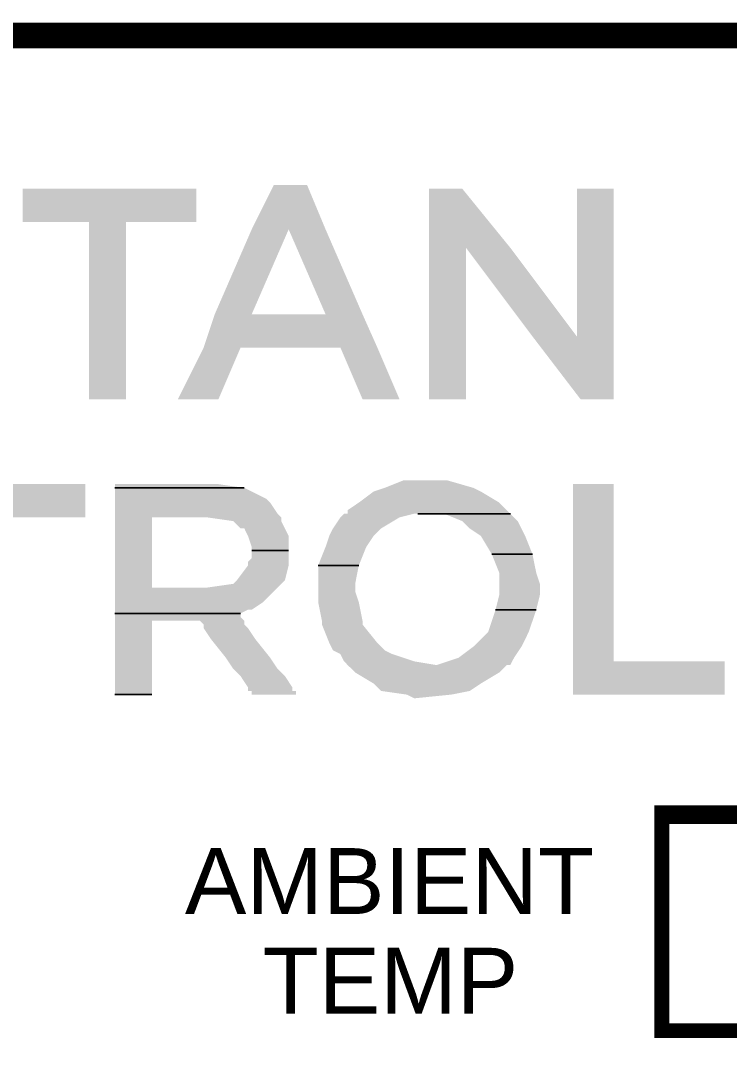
# Model space of a CAD drawing. Extents: x 4695 to 5539, y 0 to 536.
# Drawn here: x 4793.69 to 4809.92, y 476.58 to 500.37 of the extents above; entities that cross this region are included whole.
import ezdxf

# ---------------------------------------------------------------- set-up
doc = ezdxf.new("R2010")
doc.units = 0
doc.header["$LTSCALE"] = 10
doc.header["$MEASUREMENT"] = 0
doc.layers.add('G02-1-PRDXXXX-E-MRIO-01-P01-01$0$ANNOTATION', color=7, linetype='Continuous')
doc.styles.add('G02-1-PRDXXXX-E-MRIO-01-P01-01$0$PDF ArialMT', font='arial.ttf')

# ---------------------------------------------------------------- blocks, each defined once
blk = doc.blocks.new('G02-1-PRDXXXX-E-MRIO-01-P01-01$0$DV-54809-ZX-210-002')
at = {"layer": 'G02-1-PRDXXXX-E-MRIO-01-P01-01$0$ANNOTATION', "transparency": 33554559}
h = blk.add_hatch(color=256, dxfattribs=at)
h.paths.add_polyline_path([(104.824, 488.218), (103.977, 488.218), (104.824, 488.218)], flags=0)
h.paths.add_polyline_path([(104.824, 488.218), (103.977, 488.218), (104.824, 488.218)], flags=0)
h.paths.add_polyline_path([(104.824, 488.218), (103.977, 488.218), (104.824, 488.218)], flags=0)
h.paths.add_polyline_path([(104.824, 488.218), (103.977, 488.218), (104.824, 488.218)], flags=0)
at = {"layer": 'G02-1-PRDXXXX-E-MRIO-01-P01-01$0$ANNOTATION', "lineweight": 0}
for points in [[(43.31, 401.217, 0.593, 0.593, 0), (142.249, 401.217, 0.677, 0.677, 0), (142.249, 500.03, 0.593, 0.593, 0), (43.31, 500.03, 0.593, 0.593, 0)], [(113.376, 477.21, 0.339, 0.339, 0), (138.565, 477.21, 0.423, 0.423, 0), (138.565, 482.164, 0.423, 0.423, 0), (113.376, 482.164, 0.339, 0.339, 0)]]:
    blk.add_lwpolyline(points, format="xyseb", close=True, dxfattribs=at)
for points in [[(103.808, 489.657), (100.844, 489.657), (103.808, 489.657)], [(109.904, 489.065), (107.787, 489.065), (109.904, 489.065)], [(104.824, 488.218), (103.977, 488.218), (104.824, 488.218)], [(110.412, 488.133), (109.481, 488.133), (110.412, 488.133)], [(106.432, 487.879), (105.501, 487.879), (106.432, 487.879)], [(103.723, 486.778), (100.844, 486.778), (103.723, 486.778)], [(110.497, 486.863), (109.565, 486.863), (110.497, 486.863)], [(101.691, 484.916), (100.844, 484.916), (101.691, 484.916)]]:
    blk.add_lwpolyline(points, dxfattribs=at)
at = {"layer": 'G02-1-PRDXXXX-E-MRIO-01-P01-01$0$ANNOTATION', "transparency": 33554559}
for points in [[(102.707, 496.516), (98.727, 496.516), (102.707, 495.754)], [(98.727, 496.516), (102.707, 495.754), (98.727, 495.754)], [(104.485, 496.6), (105.67, 495.584), (103.977, 495.584)], [(105.247, 496.6), (104.485, 496.6), (105.67, 495.584)], [(108.803, 496.516), (108.041, 496.516), (109.904, 495.161)], [(108.041, 496.516), (109.904, 495.161), (108.041, 495.161)], [(112.275, 496.516), (111.428, 496.516), (112.275, 495.161)], [(111.428, 496.516), (112.275, 495.161), (111.428, 495.161)], [(101.098, 495.754), (100.251, 495.754), (101.098, 491.689)], [(100.251, 495.754), (101.098, 491.689), (100.251, 491.689)], [(103.977, 495.584), (103.977, 493.637), (103.13, 493.637)], [(104.824, 495.584), (103.977, 495.584), (103.977, 493.637)], [(105.67, 495.584), (104.824, 495.584), (106.517, 493.637)], [(104.824, 495.584), (106.517, 493.637), (105.67, 493.637)], [(108.888, 495.161), (108.041, 495.161), (108.888, 493.129)], [(108.041, 495.161), (108.888, 493.129), (108.041, 493.129)], [(109.904, 495.161), (108.888, 495.161), (111.428, 493.129)], [(108.888, 495.161), (111.428, 493.129), (110.412, 493.129)], [(112.275, 495.161), (111.428, 495.161), (112.275, 493.129)], [(111.428, 495.161), (112.275, 493.129), (111.428, 493.129)], [(103.13, 493.637), (106.856, 492.875), (102.876, 492.875)], [(106.517, 493.637), (103.13, 493.637), (106.856, 492.875)], [(108.888, 493.129), (108.041, 493.129), (108.888, 491.689)], [(108.041, 493.129), (108.888, 491.689), (108.041, 491.689)], [(112.275, 493.129), (110.412, 493.129), (112.275, 491.689)], [(110.412, 493.129), (112.275, 491.689), (111.513, 491.689)], [(102.876, 492.875), (103.215, 491.689), (102.284, 491.689)], [(103.723, 492.875), (102.876, 492.875), (103.215, 491.689)], [(106.856, 492.875), (106.009, 492.875), (107.364, 491.689)], [(106.009, 492.875), (107.364, 491.689), (106.517, 491.689)], [(100.167, 489.742), (96.187, 489.742), (100.167, 488.98)], [(96.187, 489.742), (100.167, 488.98), (96.187, 488.98)], [(100.844, 489.742), (103.046, 489.742), (103.046, 489.742)], [(103.046, 489.742), (103.046, 489.742), (100.844, 489.742)], [(103.215, 489.742), (103.215, 489.742), (100.844, 489.742)], [(103.215, 489.742), (100.844, 489.742), (103.046, 489.742)], [(103.215, 489.742), (100.844, 489.742), (103.808, 489.657)], [(100.844, 489.742), (103.808, 489.657), (100.844, 489.657)], [(100.844, 489.657), (103.808, 489.657), (103.808, 489.657)], [(103.808, 489.657), (100.844, 489.657), (104.316, 489.403)], [(100.844, 489.657), (104.316, 489.403), (100.844, 489.403)], [(107.025, 489.657), (109.227, 489.573), (106.771, 489.573)], [(107.449, 489.827), (109.057, 489.657), (107.025, 489.657)], [(109.057, 489.657), (107.025, 489.657), (109.227, 489.573)], [(108.295, 489.827), (108.465, 489.827), (107.449, 489.827)], [(108.465, 489.827), (107.449, 489.827), (109.057, 489.657)], [(112.275, 489.742), (111.343, 489.742), (112.275, 485.678)], [(111.343, 489.742), (112.275, 485.678), (111.343, 485.678)], [(104.316, 489.403), (100.844, 489.403), (104.4, 489.319)], [(100.844, 489.403), (104.4, 489.319), (100.844, 489.319)], [(106.771, 489.573), (109.65, 489.319), (106.432, 489.319)], [(109.227, 489.573), (106.771, 489.573), (109.65, 489.319)], [(104.4, 489.319), (100.844, 489.319), (104.57, 489.065)], [(100.844, 489.319), (104.57, 489.065), (100.844, 489.065)], [(106.432, 489.319), (109.819, 489.149), (106.178, 489.149)], [(109.819, 489.149), (106.178, 489.149), (109.904, 489.065)], [(106.178, 489.149), (109.904, 489.065), (106.178, 489.065)], [(109.65, 489.319), (106.432, 489.319), (109.819, 489.149)], [(104.57, 489.065), (100.844, 489.065), (104.654, 488.98)], [(100.844, 489.065), (104.654, 488.98), (100.844, 488.98)], [(101.691, 488.98), (100.844, 488.98), (101.691, 488.895)], [(100.844, 488.98), (101.691, 488.895), (100.844, 488.895)], [(101.691, 488.895), (100.844, 488.895), (101.691, 488.811)], [(100.844, 488.895), (101.691, 488.811), (100.844, 488.811)], [(104.654, 488.98), (102.961, 488.98), (104.654, 488.895)], [(102.961, 488.98), (104.654, 488.895), (103.554, 488.895)], [(104.654, 488.895), (103.554, 488.895), (104.739, 488.726)], [(103.554, 488.895), (104.739, 488.726), (103.723, 488.726)], [(106.009, 488.98), (106.941, 488.726), (105.84, 488.726)], [(106.094, 489.065), (107.364, 488.98), (106.009, 488.98)], [(107.364, 488.98), (106.009, 488.98), (106.941, 488.726)], [(106.178, 489.065), (107.703, 489.065), (106.094, 489.065)], [(107.703, 489.065), (106.094, 489.065), (107.364, 488.98)], [(107.787, 489.065), (106.178, 489.065), (107.703, 489.065)], [(107.787, 489.065), (109.904, 489.065), (108.38, 489.065)], [(109.904, 489.065), (108.38, 489.065), (110.073, 488.895)], [(108.38, 489.065), (110.073, 488.895), (108.803, 488.895)], [(110.073, 488.895), (108.803, 488.895), (110.158, 488.726)], [(108.803, 488.895), (110.158, 488.726), (108.973, 488.726)], [(101.691, 488.811), (100.844, 488.811), (101.691, 488.641)], [(100.844, 488.811), (101.691, 488.641), (100.844, 488.641)], [(104.739, 488.726), (103.723, 488.726), (103.808, 488.726)], [(103.723, 488.726), (104.739, 488.726), (104.739, 488.726)], [(104.739, 488.726), (103.808, 488.726), (104.824, 488.556)], [(103.808, 488.726), (104.824, 488.556), (103.892, 488.556)], [(105.84, 488.726), (106.771, 488.556), (105.755, 488.556)], [(106.941, 488.726), (105.84, 488.726), (106.771, 488.556)], [(110.158, 488.726), (108.973, 488.726), (110.243, 488.556)], [(108.973, 488.726), (110.243, 488.556), (109.227, 488.556)], [(101.691, 488.641), (100.844, 488.641), (101.691, 488.218)], [(100.844, 488.641), (101.691, 488.218), (100.844, 488.218)], [(104.824, 488.556), (103.892, 488.556), (104.824, 488.302)], [(103.892, 488.556), (104.824, 488.302), (103.977, 488.302)], [(105.755, 488.556), (106.602, 488.302), (105.67, 488.302)], [(106.771, 488.556), (105.755, 488.556), (106.602, 488.302)], [(110.243, 488.556), (109.227, 488.556), (110.412, 488.133)], [(109.227, 488.556), (110.412, 488.133), (109.481, 488.133)], [(100.844, 488.218), (101.691, 488.218), (101.691, 488.218)], [(101.691, 488.218), (101.691, 488.218), (100.844, 488.218)], [(101.691, 488.218), (100.844, 488.218), (101.691, 487.71)], [(100.844, 488.218), (101.691, 487.71), (100.844, 487.71)], [(104.824, 488.302), (103.977, 488.302), (104.824, 488.218)], [(103.977, 488.302), (104.824, 488.218), (103.977, 488.218)], [(103.977, 488.218), (104.824, 488.218), (104.824, 488.218)], [(104.824, 488.218), (104.824, 488.218), (103.977, 488.218)], [(103.977, 488.218), (104.824, 488.218), (104.824, 488.218)], [(104.824, 488.218), (104.824, 488.218), (103.977, 488.218)], [(103.977, 488.218), (104.824, 488.218), (104.824, 488.218)], [(104.824, 488.218), (104.824, 488.218), (103.977, 488.218)], [(103.977, 488.218), (104.824, 488.218), (104.824, 488.218)], [(104.824, 488.218), (104.824, 488.218), (103.977, 488.218)], [(103.977, 488.218), (104.824, 488.218), (104.824, 488.218)], [(104.824, 488.218), (104.824, 488.218), (103.977, 488.218)], [(103.977, 488.218), (104.824, 488.218), (104.824, 488.218)], [(104.824, 488.218), (103.977, 488.218), (104.824, 488.133)], [(103.977, 488.218), (104.824, 488.133), (103.977, 488.133)], [(105.67, 488.302), (106.432, 487.879), (105.501, 487.879)], [(106.602, 488.302), (105.67, 488.302), (106.432, 487.879)], [(103.977, 488.048), (104.824, 487.964), (103.892, 487.964)], [(104.824, 487.964), (103.892, 487.964), (104.824, 487.879)], [(103.892, 487.964), (104.824, 487.879), (103.892, 487.879)], [(104.824, 488.133), (103.977, 488.133), (104.824, 488.048)], [(103.977, 488.133), (104.824, 488.048), (103.977, 488.048)], [(104.824, 488.048), (103.977, 488.048), (104.824, 487.964)], [(109.481, 488.133), (110.412, 488.133), (110.412, 488.133)], [(110.412, 488.133), (109.481, 488.133), (110.497, 487.71)], [(109.481, 488.133), (110.497, 487.71), (109.65, 487.71)], [(101.691, 487.71), (100.844, 487.71), (101.691, 487.456)], [(100.844, 487.71), (101.691, 487.456), (100.844, 487.456)], [(103.892, 487.879), (104.739, 487.54), (103.638, 487.54)], [(104.824, 487.879), (103.892, 487.879), (104.739, 487.54)], [(105.501, 487.879), (106.432, 487.879), (106.432, 487.879)], [(106.432, 487.879), (105.501, 487.879), (106.348, 487.456)], [(105.501, 487.879), (106.348, 487.456), (105.501, 487.456)], [(110.497, 487.71), (109.65, 487.71), (110.581, 487.456)], [(109.65, 487.71), (110.581, 487.456), (109.65, 487.456)], [(103.638, 487.54), (104.654, 487.456), (103.554, 487.456)], [(104.739, 487.54), (103.638, 487.54), (104.654, 487.456)], [(101.691, 487.456), (100.844, 487.456), (101.691, 487.371)], [(100.844, 487.456), (101.691, 487.371), (100.844, 487.371)], [(104.57, 487.371), (100.844, 487.371), (104.485, 487.286)], [(100.844, 487.371), (104.485, 487.286), (100.844, 487.286)], [(104.485, 487.286), (100.844, 487.286), (104.231, 487.032)], [(100.844, 487.286), (104.231, 487.032), (100.844, 487.032)], [(103.554, 487.456), (104.57, 487.371), (102.961, 487.371)], [(104.654, 487.456), (103.554, 487.456), (104.57, 487.371)], [(106.348, 487.456), (105.501, 487.456), (106.348, 487.371)], [(105.501, 487.456), (106.348, 487.371), (105.501, 487.371)], [(105.501, 487.371), (106.348, 487.371), (106.348, 487.371)], [(106.348, 487.371), (106.348, 487.371), (105.501, 487.371)], [(105.501, 487.371), (106.348, 487.371), (106.348, 487.371)], [(106.348, 487.371), (106.348, 487.371), (105.501, 487.371)], [(105.501, 487.371), (106.348, 487.371), (106.348, 487.371)], [(106.348, 487.371), (106.348, 487.371), (105.501, 487.371)], [(105.501, 487.371), (106.348, 487.371), (106.348, 487.371)], [(106.348, 487.371), (106.348, 487.371), (105.501, 487.371)], [(105.501, 487.371), (106.348, 487.371), (106.348, 487.371)], [(106.348, 487.371), (106.348, 487.371), (105.501, 487.371)], [(105.501, 487.371), (106.348, 487.371), (106.348, 487.371)], [(106.348, 487.371), (106.348, 487.371), (105.501, 487.371)], [(106.348, 487.371), (105.501, 487.371), (106.348, 487.286)], [(105.501, 487.371), (106.348, 487.286), (105.501, 487.286)], [(106.348, 487.286), (105.501, 487.286), (106.432, 487.032)], [(105.501, 487.286), (106.432, 487.032), (105.501, 487.032)], [(110.581, 487.456), (109.65, 487.456), (110.581, 487.371)], [(109.65, 487.456), (110.581, 487.371), (109.65, 487.371)], [(109.65, 487.371), (110.581, 487.371), (110.581, 487.371)], [(110.581, 487.371), (110.581, 487.371), (109.65, 487.371)], [(109.65, 487.371), (110.581, 487.371), (110.581, 487.371)], [(110.581, 487.371), (110.581, 487.371), (109.65, 487.371)], [(109.65, 487.371), (110.581, 487.371), (110.581, 487.371)], [(110.581, 487.371), (110.581, 487.371), (109.65, 487.371)], [(109.65, 487.371), (110.581, 487.371), (110.581, 487.371)], [(110.581, 487.371), (110.581, 487.371), (109.65, 487.371)], [(109.65, 487.371), (110.581, 487.371), (110.581, 487.371)], [(110.581, 487.371), (110.581, 487.371), (109.65, 487.371)], [(109.65, 487.371), (110.581, 487.371), (110.581, 487.371)], [(110.581, 487.371), (110.581, 487.371), (109.65, 487.371)], [(110.581, 487.371), (109.65, 487.371), (110.581, 487.202)], [(109.65, 487.371), (110.581, 487.202), (109.65, 487.202)], [(104.231, 487.032), (100.844, 487.032), (103.977, 486.863)], [(100.844, 487.032), (103.977, 486.863), (100.844, 486.863)], [(106.432, 487.032), (105.501, 487.032), (106.517, 486.609)], [(105.501, 487.032), (106.517, 486.609), (105.586, 486.609)], [(109.65, 487.202), (110.497, 486.863), (109.565, 486.863)], [(110.581, 487.202), (109.65, 487.202), (110.497, 486.863)], [(103.892, 486.863), (103.892, 486.863), (100.844, 486.863)], [(103.892, 486.863), (100.844, 486.863), (103.977, 486.863)], [(103.892, 486.863), (100.844, 486.863), (103.723, 486.778)], [(100.844, 486.863), (103.723, 486.778), (100.844, 486.778)], [(100.844, 486.778), (103.723, 486.778), (103.723, 486.778)], [(103.723, 486.778), (100.844, 486.778), (103.723, 486.694)], [(100.844, 486.778), (103.723, 486.694), (100.844, 486.694)], [(109.565, 486.863), (110.327, 486.355), (109.396, 486.355)], [(109.565, 486.863), (110.497, 486.863), (110.497, 486.863)], [(110.497, 486.863), (109.565, 486.863), (110.327, 486.355)], [(103.723, 486.694), (100.844, 486.694), (103.808, 486.609)], [(100.844, 486.694), (103.808, 486.609), (100.844, 486.609)], [(101.691, 486.609), (100.844, 486.609), (101.691, 486.44)], [(100.844, 486.609), (101.691, 486.44), (100.844, 486.44)], [(103.808, 486.609), (102.792, 486.609), (103.808, 486.524)], [(102.792, 486.609), (103.808, 486.524), (102.876, 486.524)], [(103.808, 486.524), (102.876, 486.524), (103.892, 486.44)], [(102.876, 486.524), (103.892, 486.44), (102.876, 486.44)], [(106.517, 486.609), (105.586, 486.609), (106.517, 486.524)], [(105.586, 486.609), (106.517, 486.524), (105.586, 486.524)], [(106.517, 486.524), (105.586, 486.524), (106.856, 486.101)], [(105.586, 486.524), (106.856, 486.101), (105.755, 486.101)], [(101.691, 486.44), (100.844, 486.44), (101.691, 486.101)], [(100.844, 486.44), (101.691, 486.101), (100.844, 486.101)], [(103.892, 486.44), (102.876, 486.44), (104.062, 486.186)], [(102.876, 486.44), (104.062, 486.186), (103.046, 486.186)], [(109.396, 486.355), (110.243, 486.186), (109.227, 486.186)], [(110.327, 486.355), (109.396, 486.355), (110.243, 486.186)], [(101.691, 486.101), (100.844, 486.101), (101.691, 485.678)], [(100.844, 486.101), (101.691, 485.678), (100.844, 485.678)], [(104.062, 486.186), (103.046, 486.186), (104.4, 485.762)], [(103.046, 486.186), (104.4, 485.762), (103.384, 485.762)], [(106.856, 486.101), (105.755, 486.101), (107.025, 485.932)], [(105.755, 486.101), (107.025, 485.932), (105.84, 485.932)], [(109.227, 486.186), (110.158, 486.016), (109.057, 486.016)], [(110.243, 486.186), (109.227, 486.186), (110.158, 486.016)], [(107.025, 485.932), (105.84, 485.932), (107.195, 485.847)], [(105.84, 485.932), (107.195, 485.847), (106.009, 485.847)], [(107.195, 485.847), (106.009, 485.847), (107.703, 485.678)], [(106.009, 485.847), (107.703, 485.678), (106.094, 485.678)], [(109.057, 486.016), (109.989, 485.762), (108.719, 485.762)], [(110.158, 486.016), (109.057, 486.016), (109.989, 485.762)], [(101.691, 485.678), (100.844, 485.678), (101.691, 485.254)], [(100.844, 485.678), (101.691, 485.254), (100.844, 485.254)], [(104.4, 485.762), (103.384, 485.762), (104.57, 485.508)], [(103.384, 485.762), (104.57, 485.508), (103.554, 485.508)], [(107.703, 485.678), (106.094, 485.678), (108.211, 485.593)], [(106.094, 485.678), (108.211, 485.593), (106.178, 485.593)], [(109.819, 485.593), (109.819, 485.593), (106.178, 485.593)], [(109.819, 485.593), (106.178, 485.593), (109.904, 485.593)], [(109.819, 485.593), (106.178, 485.593), (109.65, 485.424)], [(106.178, 485.593), (109.65, 485.424), (106.348, 485.424)], [(108.719, 485.762), (109.904, 485.593), (108.211, 485.593)], [(109.989, 485.762), (108.719, 485.762), (109.904, 485.593)], [(114.815, 485.678), (111.343, 485.678), (114.815, 484.916)], [(111.343, 485.678), (114.815, 484.916), (111.343, 484.916)], [(104.57, 485.508), (103.554, 485.508), (104.739, 485.339)], [(103.554, 485.508), (104.739, 485.339), (103.723, 485.339)], [(104.739, 485.339), (103.723, 485.339), (104.908, 485.085)], [(103.723, 485.339), (104.908, 485.085), (103.892, 485.085)], [(109.65, 485.424), (106.348, 485.424), (109.227, 485.17)], [(106.348, 485.424), (109.227, 485.17), (106.771, 485.17)], [(101.691, 485.254), (100.844, 485.254), (101.691, 485.17)], [(100.844, 485.254), (101.691, 485.17), (100.844, 485.17)], [(101.691, 485.17), (100.844, 485.17), (101.691, 485)], [(100.844, 485.17), (101.691, 485), (100.844, 485)], [(109.227, 485.17), (106.771, 485.17), (108.973, 485)], [(106.771, 485.17), (108.973, 485), (106.941, 485)], [(101.691, 485), (100.844, 485), (101.691, 484.916)], [(100.844, 485), (101.691, 484.916), (100.844, 484.916)], [(100.844, 484.916), (101.691, 484.916), (100.929, 484.916)], [(104.908, 485.085), (103.892, 485.085), (104.908, 485)], [(103.892, 485.085), (104.908, 485), (103.892, 485)], [(104.908, 485), (103.892, 485), (104.993, 485)], [(103.892, 485), (104.993, 485), (103.977, 485)], [(104.993, 485), (103.977, 485), (104.993, 484.916)], [(103.977, 485), (104.993, 484.916), (103.977, 484.916)], [(106.941, 485), (107.533, 484.916), (108.549, 484.916)], [(106.941, 485), (108.973, 485), (108.549, 484.916)], [(107.533, 484.916), (108.549, 484.916), (107.703, 484.831)]]:
    blk.add_solid(points, dxfattribs=at)
at = {"layer": 'G02-1-PRDXXXX-E-MRIO-01-P01-01$0$ANNOTATION', "char_height": 1.5103, "attachment_point": 4, "style": 'G02-1-PRDXXXX-E-MRIO-01-P01-01$0$PDF ArialMT'}
for s, insert in [('AMBIENT', (102.447, 480.641)), ('TEMP', (104.225, 478.355))]:
    blk.add_mtext(s, dxfattribs=dict(at, insert=insert))

msp = doc.modelspace()

# ---------------------------------------------------------------- block references
msp.add_blockref('G02-1-PRDXXXX-E-MRIO-01-P01-01$0$DV-54809-ZX-210-002', (4695, 0))

doc.saveas('drawing.dxf')
